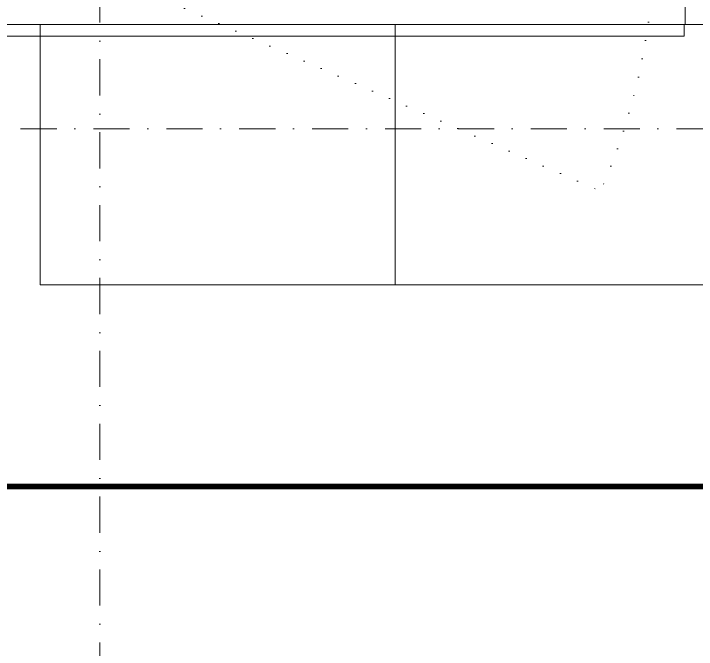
# Model space of a CAD drawing. Extents: x -1299 to 23780, y -3010 to 8106.
# Drawn here: x 9736.9 to 9854.9, y 2695 to 2804.9 of the extents above; entities that cross this region are included whole.
import ezdxf

# ---------------------------------------------------------------- set-up
doc = ezdxf.new("R2010")
doc.units = 0
doc.header["$LTSCALE"] = 25
doc.header["$MEASUREMENT"] = 0
for name, pattern in [('DASHDOT2', [0.5, 0.25, -0.125, 0, -0.125]), ('DOT2', [0.125, 0, -0.125]), ('HIDDEN2', [4.7625, 3.175, -1.5875])]:
    doc.linetypes.add(name, pattern=pattern)
doc.layers.get('0').update_dxf_attribs({"color": 9, "lineweight": 9})
for name, color, linetype, lineweight in [('05', 9, 'Continuous', 9), ('06D', 9, 'Continuous', 9), ('14', 9, 'Continuous', 9), ('20', 9, 'DOT2', 9), ('21', 9, 'Continuous', 9), ('24', 9, 'DASHDOT2', 9), ('35', 9, 'Continuous', 9)]:
    doc.layers.add(name, color=color, linetype=linetype, lineweight=lineweight)

# ---------------------------------------------------------------- blocks, each defined once
blk = doc.blocks.new('Group-41-1')
for p, q in [((384804.5645, 69162.035), (384804.5645, 69161.585)), ((384805.1779, 69162.035), (384804.5645, 69162.035)), ((384805.1779, 69161.585), (384805.1779, 69162.035)), ((384804.5645, 69161.585), (384805.1779, 69161.585))]:
    blk.add_line(p, q)
at = {"flags": 128}
blk.add_lwpolyline([(384804.5645, 69162.035), (384805.1779, 69162.035), (384805.1779, 69161.585), (384804.5645, 69161.585)], close=True, dxfattribs=at)
blk = doc.blocks.new('Group-42-1')
at = {"layer": '05', "color": 7}
for p in [(-0.6133, 0), (0, 0)]:
    blk.add_blockref('Group-41-1', p, dxfattribs=at)
blk = doc.blocks.new('fsdfsfsfsfd')
at = {"layer": '06D', "elevation": 0}
blk.add_lwpolyline([(52591.75, -74474.98), (52589.75, -74474.98), (52589.75, -74595.98), (52591.75, -74595.98)], dxfattribs=at)
at = {"layer": '20', "elevation": 0}
blk.add_lwpolyline([(52607.49, -74590.87), (52562.94, -74489.43)], dxfattribs=at)
at = {"layer": '20'}
blk.add_arc((52607.49, -74590.87), 110.79, 89.607, 113.7086, dxfattribs=at)

msp = doc.modelspace()

# ---------------------------------------------------------------- linework, layer by layer
at = {"layer": '14'}
msp.add_lwpolyline([(9853, 2820.22), (9853, 2803), (9925.5, 2803), (9925.5, 2743), (9990.5, 2743), (9990.5, 2447), (9925.5, 2447), (9925.5, 2363), (10014.5, 2363)], dxfattribs=at)
at = {"layer": '21', "linetype": 'DASHDOT2'}
msp.add_lwpolyline([(9677.23, 2538.75), (9751.81, 2538.75), (9751.81, 4039.49)], dxfattribs=at)
at = {"layer": '21', "linetype": 'HIDDEN2', "ltscale": 0.1, "const_width": 1}
msp.add_lwpolyline([(9216.72, 2881.81), (9956.44, 2881.81), (9956.44, 2723.15), (9216.72, 2723.15)], close=True, dxfattribs=at)
at = {"layer": '24'}
msp.add_lwpolyline([(6827.5, 2785), (11027.5, 2785)], dxfattribs=at)
at = {"layer": '35'}
msp.add_lwpolyline([(9235.5, 2743), (9235.5, 2447), (9309.5, 2447), (9309.5, 2363), (9925.5, 2363), (9925.5, 2447), (9990.5, 2447), (9990.5, 2743), (9925.5, 2743), (9925.5, 2803), (9309.5, 2803), (9309.5, 2743)], close=True, dxfattribs=at)

# ---------------------------------------------------------------- block references
at = {"xscale": -1, "rotation": 270}
msp.add_blockref('fsdfsfsfsfd', (84327.79, -49788.75), dxfattribs=at)
at = {"layer": '05', "color": 7, "xscale": 100, "yscale": 100, "zscale": 100, "rotation": 180}
msp.add_blockref('Group-42-1', (38490259.29, 6918961.5), dxfattribs=at)

doc.saveas('drawing.dxf')
